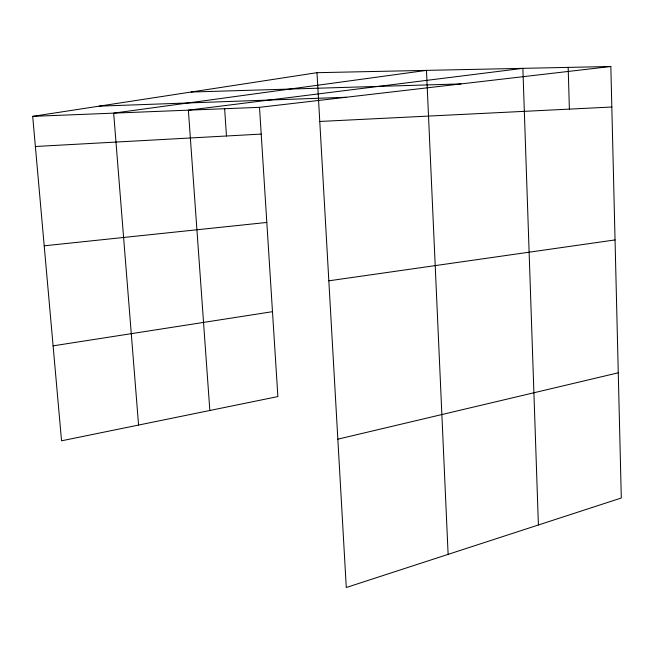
<?xml version="1.0" encoding="UTF-8"?>
<svg xmlns="http://www.w3.org/2000/svg" width="654" height="654" viewBox="0 0 654 654"><rect width="100%" height="100%" fill="white"/><g stroke="black" fill="none" stroke-linecap="round" stroke-linejoin="round"><path stroke-width="0.98" d="M337.84 439.169L618.267 372.805M53.105 345.852L272.481 311.68M610.844 66.495L259.507 107.33L277.876 396.577L61.541 440.804L32.7 116.363L316.994 72.684L610.844 66.495L621.3 498.005L346.277 587.505L316.994 72.684M328.831 280.811L615.046 239.928M44.21 245.806L266.816 222.45M35.381 146.496L261.199 134.086M319.765 121.464L611.825 107.019M32.7 116.363L259.507 107.33M99.163 106.152L345.941 97.282M191.074 92.034L461.021 83.908M138.574 425.051L113.673 113.134L426.473 70.379L448.121 554.363M209.836 410.483L188.368 110.158L522.873 68.351L538.397 524.982M224.633 108.711L226.472 135.999M568.171 67.395L569.381 109.12"/></g></svg>
